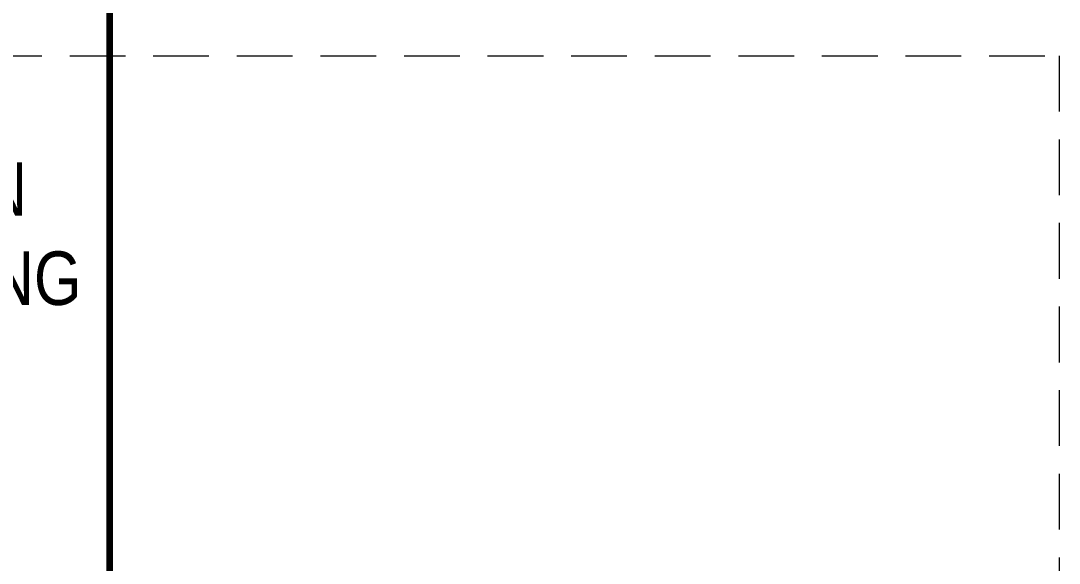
# Model space of a CAD drawing. Header units: inches. Extents: x 9220 to 92460, y -39241 to 4813.
# Drawn here: x 70833.6 to 71299.5, y -32532 to -32288.8 of the extents above; entities that cross this region are included whole.
import ezdxf

# ---------------------------------------------------------------- set-up
doc = ezdxf.new("R2010")
doc.units = ezdxf.units.IN
doc.header["$MEASUREMENT"] = 0
doc.linetypes.add('ACAD_ISO03W100', pattern=[30, 12, -18])
doc.linetypes.add('HIDDEN', pattern=[0.375, 0.25, -0.125])
doc.layers.add('SI-General', color=7, linetype='Continuous', lineweight=5)
doc.layers.add('SI-TOPOLOGY-Ethernet', color=7, linetype='Continuous', lineweight=13, true_color=0x3cf000)
doc.styles.add('OPIS', font='ARIALN.TTF')

msp = doc.modelspace()

# ---------------------------------------------------------------- linework, layer by layer
at = {"layer": 'SI-General', "color": 0, "linetype": 'HIDDEN', "ltscale": 100}
msp.add_lwpolyline([(70668.08, -32304.45), (71299.53, -32304.45), (71299.53, -32926.49), (70668.08, -32926.49)], close=True, dxfattribs=at)
at = {"layer": 'SI-TOPOLOGY-Ethernet', "linetype": 'ACAD_ISO03W100', "ltscale": 0.01, "const_width": 3, "flags": 128}
msp.add_lwpolyline([(70873.5, -32573.2), (70873.5, -32089.23), (70931.91, -32089.23)], dxfattribs=at)

# ---------------------------------------------------------------- texts
at = {"layer": 'SI-General', "color": 0, "insert": (70682.23, -32312.19), "char_height": 20, "width": 311.1641, "attachment_point": 1, "style": 'OPIS'}
msp.add_mtext('{\\fArial Narrow|b0|i0|c238|p34;\\H1.2x;MACHINE^JCONDITION^JMONITORING^JRACK}', dxfattribs=at)

doc.saveas('drawing.dxf')
